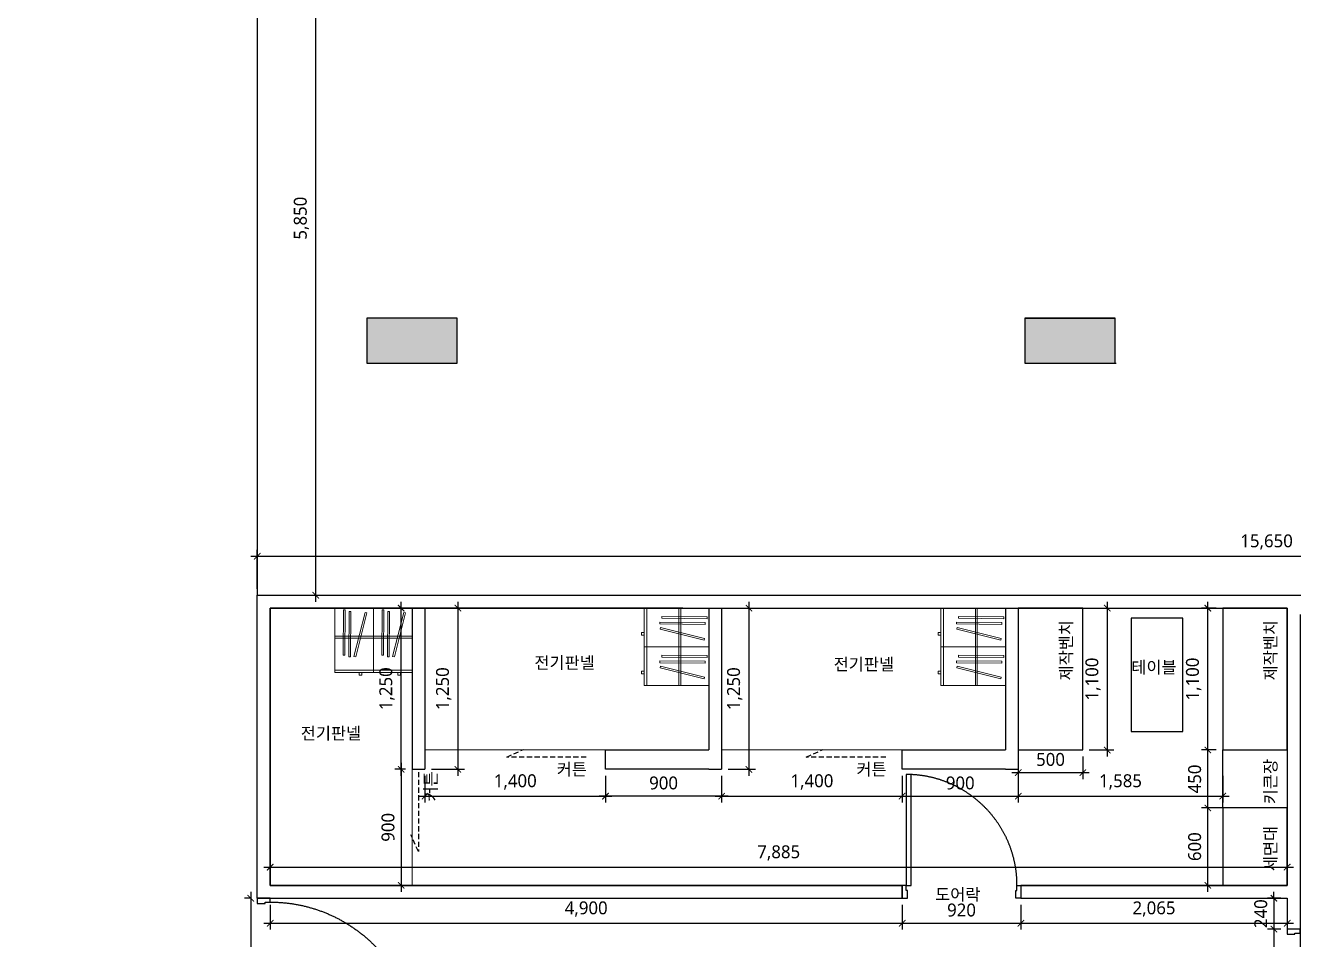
# Model space of a CAD drawing. Header units: metres. Extents: x 11578468 to 47831421, y -58341524 to -14256839.
# Drawn here: x 23907524 to 23917357, y -29115286 to -29108194 of the extents above; entities that cross this region are included whole.
import ezdxf
from ezdxf.enums import TextEntityAlignment as Align

# ---------------------------------------------------------------- set-up
doc = ezdxf.new("R2010")
doc.units = ezdxf.units.M
doc.header["$LTSCALE"] = 50
doc.header["$MEASUREMENT"] = 0
doc.linetypes.add('CENTER2', pattern=[28.575, 19.05, -3.175, 3.175, -3.175])
doc.linetypes.add('DH-HID2', pattern=[1.2, 0.8, -0.4])
doc.layers.get('0').update_dxf_attribs({"linetype": 'CONTINUOUS'})
doc.layers.get('DEFPOINTS').update_dxf_attribs({"linetype": 'CONTINUOUS'})
for name, color, linetype in [('0-ELC TEXT', 7, 'CONTINUOUS'), ('04_FUR', 6, 'CONTINUOUS'), ('3.기호.계단선', 30, 'CONTINUOUS'), ('FU-FURM', 251, 'DH-HID2'), ('S-DIM', 7, 'CONTINUOUS'), ('wall', 3, 'CONTINUOUS'), ('WIN', 4, 'CONTINUOUS'), ('家具', 251, 'CONTINUOUS')]:
    doc.layers.add(name, color=color, linetype=linetype)
doc.layers.add('Arch', color=8, linetype='CONTINUOUS', lineweight=0)
doc.layers.add('ha', color=8, linetype='CONTINUOUS', lineweight=5)
doc.styles.add('HY 울릉도 L', font='malgun.ttf')
doc.styles.add('맑은 고딕', font='malgun.ttf')
doc.dimstyles.new('사본 50', dxfattribs={"dimscale": 50, "dimtxt": 2, "dimasz": 1, "dimexe": 1, "dimexo": 1, "dimgap": 1, "dimtad": 1, "dimdec": 0, "dimrnd": 0.05, "dimdsep": 46, "dimlunit": 6, "dimtxsty": 'HY 울릉도 L', "dimblk": 'ARCHTICK', "dimcen": 2.5, "dimdle": 1, "dimclrd": 133, "dimclre": 133, "dimclrt": 30, "dimadec": 0, "dimazin": 0, "dimtfac": 1, "dimtdec": 0, "dimtix": 1, "dimtmove": 2, "dimatfit": 3, "dimldrblk": 'ARCHTICK', "dimfxl": 1, "dimlwd": -1, "dimlwe": -1, "dimarcsym": 0})

# ---------------------------------------------------------------- blocks, each defined once
blk = doc.blocks.new('sdagdgds')
at = {"layer": 'ha', "transparency": 33554687}
h = blk.add_hatch(color=256, dxfattribs=at)
h.dxf.hatch_style = 1
h.paths.add_polyline_path([(23725502, -29128457), (23728302, -29128457), (23728302, -29132607), (23728502, -29132607), (23728502, -29128257), (23728302, -29128257), (23725302, -29128257), (23725302, -29132557), (23725502, -29132557)])
h.paths.add_polyline_path([(23728502, -29133657), (23728302, -29133657), (23728302, -29133757), (23725502, -29133757), (23725502, -29133657), (23725302, -29133657), (23725302, -29133757), (23724848.0976572, -29133757), (23724752, -29133757), (23724752, -29136507), (23725152, -29136507), (23725152, -29137657), (23725352, -29137657), (23725352, -29137507), (23727752, -29137507), (23727952, -29137507), (23727952, -29137307), (23725352, -29137307), (23725352, -29136507), (23727052, -29136507), (23727052, -29136707), (23727252, -29136707), (23727252, -29136507), (23727252, -29135757), (23727252, -29135707), (23727052, -29135707), (23727052, -29135757), (23727052, -29136307), (23725352, -29136307), (23724952, -29136307), (23724952, -29133957), (23727052, -29133957), (23727052, -29134507), (23727252, -29134507), (23727252, -29133957), (23728502, -29133957)])
h.paths.add_polyline_path([(23727952, -29138607), (23727752, -29138607), (23727752, -29139637), (23725352, -29139637), (23725352, -29139457), (23725152, -29139457), (23725152, -29140057), (23725352, -29140057), (23725352, -29139837), (23727752, -29139837), (23727752, -29139907), (23727952, -29139907), (23727952, -29139837)])
h.paths.add_polyline_path([(23727952, -29141007), (23727752, -29141007), (23727752, -29142007), (23725352, -29142007), (23725352, -29141857), (23725152, -29141857), (23725152, -29144557), (23725652, -29144557), (23725652, -29144657), (23729552, -29144657), (23729552, -29144457), (23725852, -29144457), (23725852, -29144357), (23725352, -29144357), (23725352, -29142207), (23727952, -29142207)])
h.paths.add_polyline_path([(23731552, -29144307), (23730852, -29144307), (23730852, -29144457), (23730732, -29144457), (23730732, -29144657), (23732052, -29144657), (23732052, -29144457), (23731552, -29144457)])
h.paths.add_polyline_path([(23739502, -29144457), (23736702, -29144457), (23736702, -29144307), (23736002, -29144307), (23736002, -29144457), (23733202, -29144457), (23733202, -29144657), (23739502, -29144657)])
h.paths.add_polyline_path([(23745902, -29143307), (23745702, -29143307), (23745702, -29144457), (23744702, -29144457), (23744702, -29144307), (23744002, -29144307), (23744002, -29144457), (23743102, -29144457), (23743102, -29144657), (23745902, -29144657)])
h.paths.add_polyline_path([(23745902, -29133157), (23745702, -29133157), (23745702, -29139657), (23745902, -29139657)])
h.paths.add_polyline_path([(23745902, -29140857), (23745702, -29140857), (23745702, -29142157), (23745902, -29142157)])
h.paths.add_polyline_path([(23744602, -29136307), (23743902, -29136307), (23743902, -29136657), (23744602, -29136657)])
h.paths.add_polyline_path([(23736702, -29136307), (23736002, -29136307), (23736002, -29136657), (23736702, -29136657)])
h.paths.add_polyline_path([(23731602, -29136307), (23730902, -29136307), (23730902, -29136657), (23731602, -29136657)])
h.paths.add_polyline_path([(23745902, -29130707), (23745702, -29130707), (23745702, -29131957), (23745902, -29131957)])
h.paths.add_polyline_path([(23745902, -29128257), (23743802, -29128257), (23743802, -29128457), (23743802, -29128707), (23744502, -29128707), (23744502, -29128457), (23745702, -29128457), (23745702, -29129607), (23745902, -29129607)])
h.paths.add_polyline_path([(23731602, -29128457), (23731602, -29128257), (23730902, -29128257), (23730902, -29130107), (23731102, -29130107), (23731102, -29128707), (23731602, -29128707)])
h.paths.add_polyline_path([(23736702, -29128257), (23736002, -29128257), (23736002, -29128457), (23736002, -29128707), (23736702, -29128707), (23736702, -29128457)])
at = {"layer": 'wall'}
for p, q in [((23731602, -29136307), (23730902, -29136307)), ((23730902, -29136307), (23730902, -29136657)), ((23731602, -29136657), (23731602, -29136307)), ((23736702, -29136307), (23736002, -29136307)), ((23736002, -29136307), (23736002, -29136657)), ((23736702, -29136657), (23736702, -29136307)), ((23730902, -29136657), (23731602, -29136657)), ((23736002, -29136657), (23736702, -29136657))]:
    blk.add_line(p, q, dxfattribs=at)
blk = doc.blocks.new('*U1345')
at = {"layer": 'WIN', "linetype": 'Continuous', "transparency": 33554687}
for points in [[(30, 1100), (30, 200), (70, 200), (70, 1100)], [(0, 200), (0, 100), (40, 100), (40, 160), (30, 160), (30, 200)], [(960, 200), (960, 100), (920, 100), (920, 160), (930, 160), (930, 200)]]:
    blk.add_lwpolyline(points, close=True, dxfattribs=at)
at = {"layer": 'WIN', "linetype": 'CENTER2', "ltscale": 20, "transparency": 33554687}
blk.add_arc((30, 200), 900, 0, 90, dxfattribs=at)
blk = doc.blocks.new('_ArchTick')
at = {"color": 0, "linetype": 'ByBlock', "const_width": 0.15}
blk.add_lwpolyline([(-0.5, -0.5), (0.5, 0.5)], dxfattribs=at)
blk = doc.blocks.new('*D1442')
at = {"layer": 'DEFPOINTS', "color": 0, "ltscale": 10, "transparency": 16777216}
for p in [(23909321.7, -29106764.5), (23909321.7, -29112614.5), (23909773.9, -29112614.5)]:
    blk.add_point(p, dxfattribs=at)
at = {"layer": 'wall', "color": 133, "ltscale": 10, "transparency": 16777216}
for p, q in [((23909773.9, -29106714.5), (23909773.9, -29112664.5)), ((23909371.7, -29106764.5), (23909823.9, -29106764.5)), ((23909371.7, -29112614.5), (23909823.9, -29112614.5))]:
    blk.add_line(p, q, dxfattribs=at)
at = {"layer": 'wall', "color": 133, "ltscale": 10, "transparency": 16777216, "xscale": 50, "yscale": 50, "zscale": 50}
for p, rotation in [((23909773.9, -29106764.5), 90), ((23909773.9, -29112614.5), 270)]:
    blk.add_blockref('_ArchTick', p, dxfattribs=dict(at, rotation=rotation))
at = {"layer": 'wall', "color": 30, "ltscale": 10, "transparency": 16777216, "insert": (23909663.9, -29109689.5), "char_height": 100, "attachment_point": 5, "rotation": 90, "style": 'HY 울릉도 L'}
blk.add_mtext('5,850', dxfattribs=at)
blk = doc.blocks.new('*D1443')
at = {"layer": 'DEFPOINTS', "color": 0, "ltscale": 10, "transparency": 16777216}
for p in [(23924971.7, -29112311.6), (23909321.7, -29112614.5), (23924971.7, -29112614.5)]:
    blk.add_point(p, dxfattribs=at)
at = {"layer": 'wall', "color": 133, "ltscale": 10, "transparency": 16777216}
for p, q in [((23909271.7, -29112311.6), (23925021.7, -29112311.6)), ((23909321.7, -29112564.5), (23909321.7, -29112261.6)), ((23924971.7, -29112564.5), (23924971.7, -29112261.6))]:
    blk.add_line(p, q, dxfattribs=at)
at = {"layer": 'wall', "color": 133, "ltscale": 10, "transparency": 16777216, "xscale": 50, "yscale": 50, "zscale": 50, "rotation": 180}
blk.add_blockref('_ArchTick', (23909321.7, -29112311.6), dxfattribs=at)
at = {"layer": 'wall', "color": 133, "ltscale": 10, "transparency": 16777216, "xscale": 50, "yscale": 50, "zscale": 50}
blk.add_blockref('_ArchTick', (23924971.7, -29112311.6), dxfattribs=at)
at = {"layer": 'wall', "color": 30, "ltscale": 10, "transparency": 16777216, "insert": (23917146.7, -29112201.3), "char_height": 100, "attachment_point": 5, "style": 'HY 울릉도 L'}
blk.add_mtext('15,650', dxfattribs=at)
blk = doc.blocks.new('arrttt')
at = {"layer": 'Arch', "color": 6}
for p, q in [((883190.8, 53508.7), (882890.8, 53508.7)), ((882890.8, 53508.7), (882890.8, 53008.7)), ((882958.9, 53496.3), (882955.8, 53144.1)), ((882972.9, 53496.2), (882958.9, 53496.3)), ((882969.8, 53144), (882972.9, 53496.2)), ((883190.8, 53008.7), (883190.8, 53508.7)), ((883002.8, 53482.1), (882999.7, 53130)), ((883016.8, 53482), (883002.8, 53482.1)), ((883013.7, 53129.9), (883016.8, 53482)), ((883126.4, 53476.3), (883040, 53134.9)), ((883053.6, 53131.5), (883140, 53472.9)), ((883140, 53472.9), (883126.4, 53476.3)), ((882890.8, 53291.2), (883190.8, 53291.2)), ((882890.8, 53276.2), (883190.8, 53276.2)), ((882955.8, 53144.1), (882969.8, 53144)), ((882999.7, 53130), (883013.7, 53129.9)), ((883040, 53134.9), (883053.6, 53131.5)), ((883190.8, 53028.7), (882890.8, 53028.7)), ((882890.8, 53008.7), (883190.8, 53008.7)), ((883100.8, 53008.7), (883080.8, 53008.7)), ((883080.8, 53008.7), (883080.8, 52988.7)), ((883100.8, 52988.7), (883100.8, 53008.7)), ((883080.8, 52988.7), (883100.8, 52988.7))]:
    blk.add_line(p, q, dxfattribs=at)
blk = doc.blocks.new('*D1444')
at = {"layer": 'DEFPOINTS', "color": 0, "ltscale": 10, "transparency": 16777216}
for p in [(23909321.7, -29114964.5), (23909271.7, -29116164.5), (23909271.7, -29116164.5)]:
    blk.add_point(p, dxfattribs=at)
at = {"layer": 'S-DIM', "color": 133, "ltscale": 10, "transparency": 16777216}
for p, q in [((23909271.7, -29114964.5), (23909221.7, -29114964.5)), ((23909271.7, -29114914.5), (23909271.7, -29116214.5)), ((23909321.7, -29116164.5), (23909321.7, -29116164.5))]:
    blk.add_line(p, q, dxfattribs=at)
at = {"layer": 'S-DIM', "color": 133, "ltscale": 10, "transparency": 16777216, "xscale": 50, "yscale": 50, "zscale": 50}
for p, rotation in [((23909271.7, -29114964.5), 90), ((23909271.7, -29116164.5), 270)]:
    blk.add_blockref('_ArchTick', p, dxfattribs=dict(at, rotation=rotation))
at = {"layer": 'S-DIM', "color": 30, "ltscale": 10, "transparency": 16777216, "insert": (23909161.4, -29115564.5), "char_height": 100, "attachment_point": 5, "rotation": 90, "style": 'HY 울릉도 L'}
blk.add_mtext('1,200', dxfattribs=at)
blk = doc.blocks.new('*D1445')
at = {"layer": 'DEFPOINTS', "color": 0, "ltscale": 10, "transparency": 16777216}
for p in [(23917306.5, -29114964.5), (23917203.6, -29115204.5), (23917306.5, -29115204.5)]:
    blk.add_point(p, dxfattribs=at)
at = {"layer": 'S-DIM', "color": 133, "ltscale": 10, "transparency": 16777216}
for p, q in [((23917256.5, -29114964.5), (23917153.6, -29114964.5)), ((23917203.6, -29114964.5), (23917203.6, -29114914.5)), ((23917203.6, -29114964.5), (23917203.6, -29115204.5)), ((23917256.5, -29115204.5), (23917153.6, -29115204.5)), ((23917203.6, -29115204.5), (23917203.6, -29115254.5))]:
    blk.add_line(p, q, dxfattribs=at)
at = {"layer": 'S-DIM', "color": 133, "ltscale": 10, "transparency": 16777216, "xscale": 50, "yscale": 50, "zscale": 50}
for p, rotation in [((23917203.6, -29114964.5), 270), ((23917203.6, -29115204.5), 90)]:
    blk.add_blockref('_ArchTick', p, dxfattribs=dict(at, rotation=rotation))
at = {"layer": 'S-DIM', "color": 30, "ltscale": 10, "transparency": 16777216, "insert": (23917101.9, -29115084.5), "char_height": 100, "attachment_point": 5, "rotation": 90, "style": 'HY 울릉도 L'}
blk.add_mtext('240', dxfattribs=at)
blk = doc.blocks.new('*D1446')
at = {"layer": 'DEFPOINTS', "color": 0, "ltscale": 10, "transparency": 16777216}
for p in [(23917306.5, -29115204.5), (23917203.6, -29116164.5), (23917306.5, -29116164.5)]:
    blk.add_point(p, dxfattribs=at)
at = {"layer": 'S-DIM', "color": 133, "ltscale": 10, "transparency": 16777216}
for p, q in [((23917203.6, -29115154.5), (23917203.6, -29116214.5)), ((23917256.5, -29115204.5), (23917153.6, -29115204.5)), ((23917256.5, -29116164.5), (23917153.6, -29116164.5))]:
    blk.add_line(p, q, dxfattribs=at)
at = {"layer": 'S-DIM', "color": 133, "ltscale": 10, "transparency": 16777216, "xscale": 50, "yscale": 50, "zscale": 50}
for p, rotation in [((23917203.6, -29115204.5), 90), ((23917203.6, -29116164.5), 270)]:
    blk.add_blockref('_ArchTick', p, dxfattribs=dict(at, rotation=rotation))
at = {"layer": 'S-DIM', "color": 30, "ltscale": 10, "transparency": 16777216, "insert": (23917101.9, -29115684.5), "char_height": 100, "attachment_point": 5, "rotation": 90, "style": 'HY 울릉도 L'}
blk.add_mtext('960', dxfattribs=at)
blk = doc.blocks.new('*D1452')
at = {"layer": 'DEFPOINTS', "color": 0, "ltscale": 10, "transparency": 16777216}
for p in [(23917406.5, -29112714.5), (23917406.5, -29116070.9), (23917306.5, -29116164.5)]:
    blk.add_point(p, dxfattribs=at)
at = {"layer": 'S-DIM', "color": 133, "ltscale": 10, "transparency": 16777216}
for p, q in [((23917406.5, -29112764.5), (23917406.5, -29116120.9)), ((23917306.5, -29116114.5), (23917306.5, -29116020.9)), ((23917306.5, -29116070.9), (23917256.5, -29116070.9)), ((23917306.5, -29116070.9), (23917406.5, -29116070.9)), ((23917406.5, -29116070.9), (23917456.5, -29116070.9))]:
    blk.add_line(p, q, dxfattribs=at)
at = {"layer": 'S-DIM', "color": 133, "ltscale": 10, "transparency": 16777216, "xscale": 50, "yscale": 50, "zscale": 50}
blk.add_blockref('_ArchTick', (23917306.5, -29116070.9), dxfattribs=at)
at = {"layer": 'S-DIM', "color": 133, "ltscale": 10, "transparency": 16777216, "xscale": 50, "yscale": 50, "zscale": 50, "rotation": 180}
blk.add_blockref('_ArchTick', (23917406.5, -29116070.9), dxfattribs=at)
at = {"layer": 'S-DIM', "color": 30, "ltscale": 10, "transparency": 16777216, "insert": (23917356.5, -29115969), "char_height": 100, "attachment_point": 5, "style": 'HY 울릉도 L'}
blk.add_mtext('100', dxfattribs=at)
blk = doc.blocks.new('*U1356')
at = {"layer": 'WIN', "linetype": 'Continuous', "transparency": 33554687}
for points in [[(30, 1340), (30, 200), (70, 200), (70, 1340)], [(0, 200), (0, 100), (40, 100), (40, 160), (30, 160), (30, 200)], [(1200, 200), (1200, 100), (1160, 100), (1160, 160), (1170, 160), (1170, 200)]]:
    blk.add_lwpolyline(points, close=True, dxfattribs=at)
at = {"layer": 'WIN', "linetype": 'CENTER2', "ltscale": 20, "transparency": 33554687}
blk.add_arc((30, 200), 1140, 0, 90, dxfattribs=at)
blk = doc.blocks.new('*D1478')
at = {"layer": 'DEFPOINTS', "color": 0, "ltscale": 10, "transparency": 16777216}
for p in [(23916691.2, -29114264.5), (23916856.5, -29114264.5), (23916856.5, -29114864.5)]:
    blk.add_point(p, dxfattribs=at)
at = {"layer": 'wall', "color": 133, "ltscale": 10, "transparency": 16777216}
for p, q in [((23916806.5, -29114264.5), (23916641.2, -29114264.5)), ((23916691.2, -29114914.5), (23916691.2, -29114214.5)), ((23916806.5, -29114864.5), (23916641.2, -29114864.5))]:
    blk.add_line(p, q, dxfattribs=at)
at = {"layer": 'wall', "color": 133, "ltscale": 10, "transparency": 16777216, "xscale": 50, "yscale": 50, "zscale": 50}
for p, rotation in [((23916691.2, -29114264.5), 90), ((23916691.2, -29114864.5), 270)]:
    blk.add_blockref('_ArchTick', p, dxfattribs=dict(at, rotation=rotation))
at = {"layer": 'wall', "color": 30, "ltscale": 10, "transparency": 16777216, "insert": (23916589.5, -29114564.5), "char_height": 100, "attachment_point": 5, "rotation": 90, "style": 'HY 울릉도 L'}
blk.add_mtext('600', dxfattribs=at)
blk = doc.blocks.new('12234')
at = {"layer": 'FU-FURM'}
for p, q in [((23915149.5, -29138501.3), (23915279.9, -29138441.8)), ((23915766, -29138501.3), (23915149.5, -29138501.3))]:
    blk.add_line(p, q, dxfattribs=at)
at = {"layer": '0-ELC TEXT', "style": '맑은 고딕'}
blk.add_text('커튼', height=93.33, dxfattribs=at).set_placement((23915655, -29138596.3), align=Align.MIDDLE_CENTER)
blk = doc.blocks.new('*D1479')
at = {"layer": 'DEFPOINTS', "color": 0, "ltscale": 10, "transparency": 16777216}
for p in [(23915721.7, -29112714.5), (23915721.7, -29113814.5), (23915911.6, -29113814.5)]:
    blk.add_point(p, dxfattribs=at)
at = {"layer": 'wall', "color": 133, "ltscale": 10, "transparency": 16777216}
for p, q in [((23915771.7, -29112714.5), (23915961.6, -29112714.5)), ((23915911.6, -29112664.5), (23915911.6, -29113864.5)), ((23915771.7, -29113814.5), (23915961.6, -29113814.5))]:
    blk.add_line(p, q, dxfattribs=at)
at = {"layer": 'wall', "color": 133, "ltscale": 10, "transparency": 16777216, "xscale": 50, "yscale": 50, "zscale": 50}
for p, rotation in [((23915911.6, -29112714.5), 90), ((23915911.6, -29113814.5), 270)]:
    blk.add_blockref('_ArchTick', p, dxfattribs=dict(at, rotation=rotation))
at = {"layer": 'wall', "color": 30, "ltscale": 10, "transparency": 16777216, "insert": (23915801.3, -29113264.5), "char_height": 100, "attachment_point": 5, "rotation": 90, "style": 'HY 울릉도 L'}
blk.add_mtext('1,100', dxfattribs=at)
blk = doc.blocks.new('*D1480')
at = {"layer": 'DEFPOINTS', "color": 0, "ltscale": 10, "transparency": 16777216}
for p in [(23915221.7, -29113814.5), (23915721.7, -29113814.5), (23915721.7, -29113990.2)]:
    blk.add_point(p, dxfattribs=at)
at = {"layer": 'wall', "color": 133, "ltscale": 10, "transparency": 16777216}
for p, q in [((23915221.7, -29113864.5), (23915221.7, -29114040.2)), ((23915721.7, -29113864.5), (23915721.7, -29114040.2)), ((23915171.7, -29113990.2), (23915771.7, -29113990.2))]:
    blk.add_line(p, q, dxfattribs=at)
at = {"layer": 'wall', "color": 133, "ltscale": 10, "transparency": 16777216, "xscale": 50, "yscale": 50, "zscale": 50, "rotation": 180}
blk.add_blockref('_ArchTick', (23915221.7, -29113990.2), dxfattribs=at)
at = {"layer": 'wall', "color": 133, "ltscale": 10, "transparency": 16777216, "xscale": 50, "yscale": 50, "zscale": 50}
blk.add_blockref('_ArchTick', (23915721.7, -29113990.2), dxfattribs=at)
at = {"layer": 'wall', "color": 30, "ltscale": 10, "transparency": 16777216, "insert": (23915471.7, -29113888.5), "char_height": 100, "attachment_point": 5, "style": 'HY 울릉도 L'}
blk.add_mtext('500', dxfattribs=at)
blk = doc.blocks.new('*D1481')
at = {"layer": 'DEFPOINTS', "color": 0, "ltscale": 10, "transparency": 16777216}
for p in [(23916691.2, -29113814.5), (23916806.5, -29113814.5), (23916806.5, -29114264.5)]:
    blk.add_point(p, dxfattribs=at)
at = {"layer": 'wall', "color": 133, "ltscale": 10, "transparency": 16777216}
for p, q in [((23916691.2, -29114314.5), (23916691.2, -29113764.5)), ((23916756.5, -29113814.5), (23916641.2, -29113814.5)), ((23916756.5, -29114264.5), (23916641.2, -29114264.5))]:
    blk.add_line(p, q, dxfattribs=at)
at = {"layer": 'wall', "color": 133, "ltscale": 10, "transparency": 16777216, "xscale": 50, "yscale": 50, "zscale": 50}
for p, rotation in [((23916691.2, -29113814.5), 90), ((23916691.2, -29114264.5), 270)]:
    blk.add_blockref('_ArchTick', p, dxfattribs=dict(at, rotation=rotation))
at = {"layer": 'wall', "color": 30, "ltscale": 10, "transparency": 16777216, "insert": (23916589.5, -29114039.5), "char_height": 100, "attachment_point": 5, "rotation": 90, "style": 'HY 울릉도 L'}
blk.add_mtext('450', dxfattribs=at)
blk = doc.blocks.new('*D1482')
at = {"layer": 'DEFPOINTS', "color": 0, "ltscale": 10, "transparency": 16777216}
for p in [(23916691.2, -29112714.5), (23916806.5, -29112714.5), (23916806.5, -29113814.5)]:
    blk.add_point(p, dxfattribs=at)
at = {"layer": 'wall', "color": 133, "ltscale": 10, "transparency": 16777216}
for p, q in [((23916756.5, -29112714.5), (23916641.2, -29112714.5)), ((23916691.2, -29113864.5), (23916691.2, -29112664.5)), ((23916756.5, -29113814.5), (23916641.2, -29113814.5))]:
    blk.add_line(p, q, dxfattribs=at)
at = {"layer": 'wall', "color": 133, "ltscale": 10, "transparency": 16777216, "xscale": 50, "yscale": 50, "zscale": 50}
for p, rotation in [((23916691.2, -29112714.5), 90), ((23916691.2, -29113814.5), 270)]:
    blk.add_blockref('_ArchTick', p, dxfattribs=dict(at, rotation=rotation))
at = {"layer": 'wall', "color": 30, "ltscale": 10, "transparency": 16777216, "insert": (23916580.8, -29113264.5), "char_height": 100, "attachment_point": 5, "rotation": 90, "style": 'HY 울릉도 L'}
blk.add_mtext('1,100', dxfattribs=at)
blk = doc.blocks.new('*D1483')
at = {"layer": 'DEFPOINTS', "color": 0, "ltscale": 10, "transparency": 16777216}
for p in [(23910621.7, -29112714.5), (23910621.7, -29113964.5), (23910877, -29113964.5)]:
    blk.add_point(p, dxfattribs=at)
at = {"layer": 'wall', "color": 133, "ltscale": 10, "transparency": 16777216}
for p, q in [((23910671.7, -29112714.5), (23910927, -29112714.5)), ((23910877, -29112664.5), (23910877, -29114014.5)), ((23910671.7, -29113964.5), (23910927, -29113964.5))]:
    blk.add_line(p, q, dxfattribs=at)
at = {"layer": 'wall', "color": 133, "ltscale": 10, "transparency": 16777216, "xscale": 50, "yscale": 50, "zscale": 50}
for p, rotation in [((23910877, -29112714.5), 90), ((23910877, -29113964.5), 270)]:
    blk.add_blockref('_ArchTick', p, dxfattribs=dict(at, rotation=rotation))
at = {"layer": 'wall', "color": 30, "ltscale": 10, "transparency": 16777216, "insert": (23910766.6, -29113339.5), "char_height": 100, "attachment_point": 5, "rotation": 90, "style": 'HY 울릉도 L'}
blk.add_mtext('1,250', dxfattribs=at)
blk = doc.blocks.new('*D1484')
at = {"layer": 'DEFPOINTS', "color": 0, "ltscale": 10, "transparency": 16777216}
for p in [(23912921.7, -29112714.5), (23912921.7, -29113964.5), (23913133.6, -29113964.5)]:
    blk.add_point(p, dxfattribs=at)
at = {"layer": 'wall', "color": 133, "ltscale": 10, "transparency": 16777216}
for p, q in [((23912971.7, -29112714.5), (23913183.6, -29112714.5)), ((23913133.6, -29112664.5), (23913133.6, -29114014.5)), ((23912971.7, -29113964.5), (23913183.6, -29113964.5))]:
    blk.add_line(p, q, dxfattribs=at)
at = {"layer": 'wall', "color": 133, "ltscale": 10, "transparency": 16777216, "xscale": 50, "yscale": 50, "zscale": 50}
for p, rotation in [((23913133.6, -29112714.5), 90), ((23913133.6, -29113964.5), 270)]:
    blk.add_blockref('_ArchTick', p, dxfattribs=dict(at, rotation=rotation))
at = {"layer": 'wall', "color": 30, "ltscale": 10, "transparency": 16777216, "insert": (23913023.2, -29113339.5), "char_height": 100, "attachment_point": 5, "rotation": 90, "style": 'HY 울릉도 L'}
blk.add_mtext('1,250', dxfattribs=at)
blk = doc.blocks.new('*D1485')
at = {"layer": 'DEFPOINTS', "color": 0, "ltscale": 10, "transparency": 16777216}
for p in [(23912021.7, -29113964.5), (23912921.7, -29113964.5), (23912021.7, -29114172.4)]:
    blk.add_point(p, dxfattribs=at)
at = {"layer": 'wall', "color": 133, "ltscale": 10, "transparency": 16777216}
for p, q in [((23912021.7, -29114014.5), (23912021.7, -29114222.4)), ((23912921.7, -29114014.5), (23912921.7, -29114222.4)), ((23912971.7, -29114172.4), (23911971.7, -29114172.4))]:
    blk.add_line(p, q, dxfattribs=at)
at = {"layer": 'wall', "color": 133, "ltscale": 10, "transparency": 16777216, "xscale": 50, "yscale": 50, "zscale": 50, "rotation": 180}
blk.add_blockref('_ArchTick', (23912021.7, -29114172.4), dxfattribs=at)
at = {"layer": 'wall', "color": 133, "ltscale": 10, "transparency": 16777216, "xscale": 50, "yscale": 50, "zscale": 50}
blk.add_blockref('_ArchTick', (23912921.7, -29114172.4), dxfattribs=at)
at = {"layer": 'wall', "color": 30, "ltscale": 10, "transparency": 16777216, "insert": (23912471.7, -29114070.8), "char_height": 100, "attachment_point": 5, "style": 'HY 울릉도 L'}
blk.add_mtext('900', dxfattribs=at)
blk = doc.blocks.new('*D1486')
at = {"layer": 'DEFPOINTS', "color": 0, "ltscale": 10, "transparency": 16777216}
for p in [(23914321.7, -29113964.5), (23915221.7, -29113964.5), (23915221.7, -29114172.4)]:
    blk.add_point(p, dxfattribs=at)
at = {"layer": 'wall', "color": 133, "ltscale": 10, "transparency": 16777216}
for p, q in [((23914321.7, -29114014.5), (23914321.7, -29114222.4)), ((23915221.7, -29114014.5), (23915221.7, -29114222.4)), ((23914271.7, -29114172.4), (23915271.7, -29114172.4))]:
    blk.add_line(p, q, dxfattribs=at)
at = {"layer": 'wall', "color": 133, "ltscale": 10, "transparency": 16777216, "xscale": 50, "yscale": 50, "zscale": 50, "rotation": 180}
blk.add_blockref('_ArchTick', (23914321.7, -29114172.4), dxfattribs=at)
at = {"layer": 'wall', "color": 133, "ltscale": 10, "transparency": 16777216, "xscale": 50, "yscale": 50, "zscale": 50}
blk.add_blockref('_ArchTick', (23915221.7, -29114172.4), dxfattribs=at)
at = {"layer": 'wall', "color": 30, "ltscale": 10, "transparency": 16777216, "insert": (23914771.7, -29114070.8), "char_height": 100, "attachment_point": 5, "style": 'HY 울릉도 L'}
blk.add_mtext('900', dxfattribs=at)
blk = doc.blocks.new('*D1487')
at = {"layer": 'DEFPOINTS', "color": 0, "ltscale": 10, "transparency": 16777216}
for p in [(23915221.7, -29113964.5), (23916806.5, -29113964.5), (23916806.5, -29114172.4)]:
    blk.add_point(p, dxfattribs=at)
at = {"layer": 'wall', "color": 133, "ltscale": 10, "transparency": 16777216}
for p, q in [((23915221.7, -29114014.5), (23915221.7, -29114222.4)), ((23916806.5, -29114014.5), (23916806.5, -29114222.4)), ((23915171.7, -29114172.4), (23916856.5, -29114172.4))]:
    blk.add_line(p, q, dxfattribs=at)
at = {"layer": 'wall', "color": 133, "ltscale": 10, "transparency": 16777216, "xscale": 50, "yscale": 50, "zscale": 50, "rotation": 180}
blk.add_blockref('_ArchTick', (23915221.7, -29114172.4), dxfattribs=at)
at = {"layer": 'wall', "color": 133, "ltscale": 10, "transparency": 16777216, "xscale": 50, "yscale": 50, "zscale": 50}
blk.add_blockref('_ArchTick', (23916806.5, -29114172.4), dxfattribs=at)
at = {"layer": 'wall', "color": 30, "ltscale": 10, "transparency": 16777216, "insert": (23916014.1, -29114062.1), "char_height": 100, "attachment_point": 5, "style": 'HY 울릉도 L'}
blk.add_mtext('1,585', dxfattribs=at)
blk = doc.blocks.new('*U1488')
at = {"layer": 'WIN', "linetype": 'Continuous', "transparency": 33554687}
for points in [[(30, 1060), (30, 200), (70, 200), (70, 1060)], [(0, 200), (0, 100), (40, 100), (40, 160), (30, 160), (30, 200)], [(920, 200), (920, 100), (880, 100), (880, 160), (890, 160), (890, 200)]]:
    blk.add_lwpolyline(points, close=True, dxfattribs=at)
at = {"layer": 'WIN', "linetype": 'CENTER2', "ltscale": 20, "transparency": 33554687}
blk.add_arc((30, 200), 860, 0, 90, dxfattribs=at)
blk = doc.blocks.new('*D1489')
at = {"layer": 'DEFPOINTS', "color": 0, "ltscale": 10, "transparency": 16777216}
for p in [(23909421.7, -29114964.5), (23914321.7, -29114964.5), (23914321.7, -29115158.2)]:
    blk.add_point(p, dxfattribs=at)
at = {"layer": 'wall', "color": 133, "ltscale": 10, "transparency": 16777216}
for p, q in [((23909421.7, -29115014.5), (23909421.7, -29115208.2)), ((23914321.7, -29115014.5), (23914321.7, -29115208.2)), ((23909371.7, -29115158.2), (23914371.7, -29115158.2))]:
    blk.add_line(p, q, dxfattribs=at)
at = {"layer": 'wall', "color": 133, "ltscale": 10, "transparency": 16777216, "xscale": 50, "yscale": 50, "zscale": 50, "rotation": 180}
blk.add_blockref('_ArchTick', (23909421.7, -29115158.2), dxfattribs=at)
at = {"layer": 'wall', "color": 133, "ltscale": 10, "transparency": 16777216, "xscale": 50, "yscale": 50, "zscale": 50}
blk.add_blockref('_ArchTick', (23914321.7, -29115158.2), dxfattribs=at)
at = {"layer": 'wall', "color": 30, "ltscale": 10, "transparency": 16777216, "insert": (23911871.7, -29115048.2), "char_height": 100, "attachment_point": 5, "style": 'HY 울릉도 L'}
blk.add_mtext('4,900', dxfattribs=at)
blk = doc.blocks.new('*D1490')
at = {"layer": 'DEFPOINTS', "color": 0, "ltscale": 10, "transparency": 16777216}
for p in [(23914321.7, -29114964.5), (23915241.7, -29114964.5), (23915241.7, -29115158.2)]:
    blk.add_point(p, dxfattribs=at)
at = {"layer": 'wall', "color": 133, "ltscale": 10, "transparency": 16777216}
for p, q in [((23914321.7, -29115014.5), (23914321.7, -29115208.2)), ((23915241.7, -29115014.5), (23915241.7, -29115208.2)), ((23914271.7, -29115158.2), (23915291.7, -29115158.2))]:
    blk.add_line(p, q, dxfattribs=at)
at = {"layer": 'wall', "color": 133, "ltscale": 10, "transparency": 16777216, "xscale": 50, "yscale": 50, "zscale": 50, "rotation": 180}
blk.add_blockref('_ArchTick', (23914321.7, -29115158.2), dxfattribs=at)
at = {"layer": 'wall', "color": 133, "ltscale": 10, "transparency": 16777216, "xscale": 50, "yscale": 50, "zscale": 50}
blk.add_blockref('_ArchTick', (23915241.7, -29115158.2), dxfattribs=at)
at = {"layer": 'wall', "color": 30, "ltscale": 10, "transparency": 16777216, "insert": (23914781.7, -29115056.5), "char_height": 100, "attachment_point": 5, "style": 'HY 울릉도 L'}
blk.add_mtext('920', dxfattribs=at)
blk = doc.blocks.new('*D1491')
at = {"layer": 'DEFPOINTS', "color": 0, "ltscale": 10, "transparency": 16777216}
for p in [(23915241.7, -29114964.5), (23917306.5, -29114964.5), (23917306.5, -29115158.2)]:
    blk.add_point(p, dxfattribs=at)
at = {"layer": 'wall', "color": 133, "ltscale": 10, "transparency": 16777216}
for p, q in [((23915241.7, -29115014.5), (23915241.7, -29115208.2)), ((23917306.5, -29115014.5), (23917306.5, -29115208.2)), ((23915191.7, -29115158.2), (23917356.5, -29115158.2))]:
    blk.add_line(p, q, dxfattribs=at)
at = {"layer": 'wall', "color": 133, "ltscale": 10, "transparency": 16777216, "xscale": 50, "yscale": 50, "zscale": 50, "rotation": 180}
blk.add_blockref('_ArchTick', (23915241.7, -29115158.2), dxfattribs=at)
at = {"layer": 'wall', "color": 133, "ltscale": 10, "transparency": 16777216, "xscale": 50, "yscale": 50, "zscale": 50}
blk.add_blockref('_ArchTick', (23917306.5, -29115158.2), dxfattribs=at)
at = {"layer": 'wall', "color": 30, "ltscale": 10, "transparency": 16777216, "insert": (23916274.1, -29115048.2), "char_height": 100, "attachment_point": 5, "style": 'HY 울릉도 L'}
blk.add_mtext('2,065', dxfattribs=at)
blk = doc.blocks.new('*D1492')
at = {"layer": 'DEFPOINTS', "color": 0, "ltscale": 10, "transparency": 16777216}
for p in [(23910521.7, -29113964.5), (23910437, -29114864.5), (23910521.7, -29114864.5)]:
    blk.add_point(p, dxfattribs=at)
at = {"layer": 'wall', "color": 133, "ltscale": 10, "transparency": 16777216}
for p, q in [((23910471.7, -29113964.5), (23910387, -29113964.5)), ((23910437, -29113914.5), (23910437, -29114914.5)), ((23910471.7, -29114864.5), (23910387, -29114864.5))]:
    blk.add_line(p, q, dxfattribs=at)
at = {"layer": 'wall', "color": 133, "ltscale": 10, "transparency": 16777216, "xscale": 50, "yscale": 50, "zscale": 50}
for p, rotation in [((23910437, -29113964.5), 90), ((23910437, -29114864.5), 270)]:
    blk.add_blockref('_ArchTick', p, dxfattribs=dict(at, rotation=rotation))
at = {"layer": 'wall', "color": 30, "ltscale": 10, "transparency": 16777216, "insert": (23910335.4, -29114414.5), "char_height": 100, "attachment_point": 5, "rotation": 90, "style": 'HY 울릉도 L'}
blk.add_mtext('900', dxfattribs=at)
blk = doc.blocks.new('*D1493')
at = {"layer": 'DEFPOINTS', "color": 0, "ltscale": 10, "transparency": 16777216}
for p in [(23910437, -29112714.5), (23910521.7, -29112714.5), (23910521.7, -29113964.5)]:
    blk.add_point(p, dxfattribs=at)
at = {"layer": 'wall', "color": 133, "ltscale": 10, "transparency": 16777216}
for p, q in [((23910471.7, -29112714.5), (23910387, -29112714.5)), ((23910437, -29114014.5), (23910437, -29112664.5)), ((23910471.7, -29113964.5), (23910387, -29113964.5))]:
    blk.add_line(p, q, dxfattribs=at)
at = {"layer": 'wall', "color": 133, "ltscale": 10, "transparency": 16777216, "xscale": 50, "yscale": 50, "zscale": 50}
for p, rotation in [((23910437, -29112714.5), 90), ((23910437, -29113964.5), 270)]:
    blk.add_blockref('_ArchTick', p, dxfattribs=dict(at, rotation=rotation))
at = {"layer": 'wall', "color": 30, "ltscale": 10, "transparency": 16777216, "insert": (23910326.7, -29113339.5), "char_height": 100, "attachment_point": 5, "rotation": 90, "style": 'HY 울릉도 L'}
blk.add_mtext('1,250', dxfattribs=at)
blk = doc.blocks.new('*D1494')
at = {"layer": 'DEFPOINTS', "color": 0, "ltscale": 10, "transparency": 16777216}
for p in [(23910621.7, -29113964.5), (23912021.7, -29113964.5), (23912021.7, -29114172.4)]:
    blk.add_point(p, dxfattribs=at)
at = {"layer": 'wall', "color": 133, "ltscale": 10, "transparency": 16777216}
for p, q in [((23910621.7, -29114014.5), (23910621.7, -29114222.4)), ((23912021.7, -29114014.5), (23912021.7, -29114222.4)), ((23910571.7, -29114172.4), (23912071.7, -29114172.4))]:
    blk.add_line(p, q, dxfattribs=at)
at = {"layer": 'wall', "color": 133, "ltscale": 10, "transparency": 16777216, "xscale": 50, "yscale": 50, "zscale": 50, "rotation": 180}
blk.add_blockref('_ArchTick', (23910621.7, -29114172.4), dxfattribs=at)
at = {"layer": 'wall', "color": 133, "ltscale": 10, "transparency": 16777216, "xscale": 50, "yscale": 50, "zscale": 50}
blk.add_blockref('_ArchTick', (23912021.7, -29114172.4), dxfattribs=at)
at = {"layer": 'wall', "color": 30, "ltscale": 10, "transparency": 16777216, "insert": (23911321.7, -29114062.1), "char_height": 100, "attachment_point": 5, "style": 'HY 울릉도 L'}
blk.add_mtext('1,400', dxfattribs=at)
blk = doc.blocks.new('*D1495')
at = {"layer": 'DEFPOINTS', "color": 0, "ltscale": 10, "transparency": 16777216}
for p in [(23912921.7, -29113964.5), (23914321.7, -29113964.5), (23914321.7, -29114172.4)]:
    blk.add_point(p, dxfattribs=at)
at = {"layer": 'wall', "color": 133, "ltscale": 10, "transparency": 16777216}
for p, q in [((23912921.7, -29114014.5), (23912921.7, -29114222.4)), ((23914321.7, -29114014.5), (23914321.7, -29114222.4)), ((23912871.7, -29114172.4), (23914371.7, -29114172.4))]:
    blk.add_line(p, q, dxfattribs=at)
at = {"layer": 'wall', "color": 133, "ltscale": 10, "transparency": 16777216, "xscale": 50, "yscale": 50, "zscale": 50, "rotation": 180}
blk.add_blockref('_ArchTick', (23912921.7, -29114172.4), dxfattribs=at)
at = {"layer": 'wall', "color": 133, "ltscale": 10, "transparency": 16777216, "xscale": 50, "yscale": 50, "zscale": 50}
blk.add_blockref('_ArchTick', (23914321.7, -29114172.4), dxfattribs=at)
at = {"layer": 'wall', "color": 30, "ltscale": 10, "transparency": 16777216, "insert": (23913621.7, -29114062.1), "char_height": 100, "attachment_point": 5, "style": 'HY 울릉도 L'}
blk.add_mtext('1,400', dxfattribs=at)
blk = doc.blocks.new('*D1496')
at = {"layer": 'DEFPOINTS', "color": 0, "ltscale": 10, "transparency": 16777216}
for p in [(23917306.5, -29114723.3), (23909421.7, -29114864.5), (23917306.5, -29114864.5)]:
    blk.add_point(p, dxfattribs=at)
at = {"layer": 'wall', "color": 133, "ltscale": 10, "transparency": 16777216}
for p, q in [((23909421.7, -29114814.5), (23909421.7, -29114673.3)), ((23917306.5, -29114814.5), (23917306.5, -29114673.3)), ((23909371.7, -29114723.3), (23917356.5, -29114723.3))]:
    blk.add_line(p, q, dxfattribs=at)
at = {"layer": 'wall', "color": 133, "ltscale": 10, "transparency": 16777216, "xscale": 50, "yscale": 50, "zscale": 50, "rotation": 180}
blk.add_blockref('_ArchTick', (23909421.7, -29114723.3), dxfattribs=at)
at = {"layer": 'wall', "color": 133, "ltscale": 10, "transparency": 16777216, "xscale": 50, "yscale": 50, "zscale": 50}
blk.add_blockref('_ArchTick', (23917306.5, -29114723.3), dxfattribs=at)
at = {"layer": 'wall', "color": 30, "ltscale": 10, "transparency": 16777216, "insert": (23913364.1, -29114613.2), "char_height": 100, "attachment_point": 5, "style": 'HY 울릉도 L'}
blk.add_mtext('7,885', dxfattribs=at)

msp = doc.modelspace()

# ---------------------------------------------------------------- linework, layer by layer
at = {"color": 8}
for p, q in [((23912621.7, -29112714.5), (23909421.7, -29112714.5)), ((23909421.7, -29112714.5), (23909421.7, -29114864.5)), ((23909421.7, -29114864.5), (23909421.7, -29112714.5)), ((23909421.7, -29114864.5), (23909421.7, -29112714.5)), ((23912421.7, -29112714.5), (23910721.7, -29112714.5))]:
    msp.add_line(p, q, dxfattribs=at)
at = {"layer": '04_FUR'}
for points in [[(23915221.7, -29113814.5), (23915721.7, -29113814.5), (23915721.7, -29112714.5), (23915221.7, -29112714.5)], [(23916806.5, -29113814.5), (23917306.5, -29113814.5), (23917306.5, -29112714.5), (23916806.5, -29112714.5)], [(23916806.5, -29113814.5), (23917306.5, -29113814.5), (23917306.5, -29114264.5), (23916806.5, -29114264.5)], [(23916806.5, -29114864.5), (23917306.5, -29114864.5), (23917306.5, -29114264.5), (23916806.5, -29114264.5)]]:
    msp.add_lwpolyline(points, close=True, dxfattribs=at)
at = {"layer": 'ha', "ltscale": 10}
for points in [[(23910521.7, -29112714.5), (23910521.7, -29114864.5), (23909421.7, -29114864.5), (23909421.7, -29112714.5)], [(23910621.7, -29112714.5), (23912821.7, -29112714.5), (23912821.7, -29113814.5), (23910621.7, -29113814.5)], [(23912921.7, -29112714.5), (23915121.7, -29112714.5), (23915121.7, -29113814.5), (23912921.7, -29113814.5)]]:
    msp.add_lwpolyline(points, close=True, dxfattribs=at)
at = {"layer": 'wall', "ltscale": 10}
for p, q in [((23915271.7, -29110464.5), (23915971.7, -29110464.5)), ((23909321.7, -29112614.5), (23924971.7, -29112614.5)), ((23909321.7, -29114964.5), (23909321.7, -29112614.5)), ((23909421.7, -29112714.5), (23910721.7, -29112714.5)), ((23909421.7, -29113914.5), (23909421.7, -29112714.5)), ((23909421.7, -29113914.5), (23909421.7, -29112714.5)), ((23910521.7, -29112714.5), (23910521.7, -29113964.5)), ((23910621.7, -29112714.5), (23910621.7, -29113964.5)), ((23910721.7, -29112714.5), (23911114.1, -29112714.5)), ((23910721.7, -29112714.5), (23912806.5, -29112714.5)), ((23912806.5, -29112714.5), (23915106.5, -29112714.5)), ((23912821.7, -29112714.5), (23912821.7, -29113814.5)), ((23912921.7, -29112714.5), (23912921.7, -29113964.5)), ((23915106.5, -29112714.5), (23917306.5, -29112714.5)), ((23915121.7, -29112714.5), (23915121.7, -29113814.5)), ((23915221.7, -29112714.5), (23915221.7, -29113964.5)), ((23917306.5, -29112714.5), (23917306.5, -29114864.5)), ((23909421.7, -29114864.5), (23909421.7, -29113214.5)), ((23909421.7, -29114864.5), (23909421.7, -29113214.5)), ((23912021.7, -29113964.5), (23912021.7, -29113814.5)), ((23912021.7, -29113814.5), (23912821.7, -29113814.5)), ((23914321.7, -29113814.5), (23915121.7, -29113814.5)), ((23914321.7, -29113964.5), (23914321.7, -29113814.5)), ((23909421.7, -29114014.5), (23909421.7, -29113914.5)), ((23910521.7, -29113964.5), (23910621.7, -29113964.5)), ((23912821.7, -29113964.5), (23912021.7, -29113964.5)), ((23912821.7, -29113964.5), (23912921.7, -29113964.5)), ((23915121.7, -29113964.5), (23914321.7, -29113964.5)), ((23915121.7, -29113964.5), (23915221.7, -29113964.5)), ((23909421.7, -29114864.5), (23911021.7, -29114864.5)), ((23909421.7, -29114864.5), (23914321.7, -29114864.5)), ((23911021.7, -29114864.5), (23909421.7, -29114864.5)), ((23914321.7, -29114864.5), (23909421.7, -29114864.5)), ((23911021.7, -29114864.5), (23911493.9, -29114864.5)), ((23911493.9, -29114864.5), (23911021.7, -29114864.5)), ((23913668.3, -29114864.5), (23914321.7, -29114864.5)), ((23914321.7, -29114864.5), (23913668.3, -29114864.5)), ((23914321.7, -29114964.5), (23914321.7, -29114864.5)), ((23916006.5, -29114864.5), (23915241.7, -29114864.5)), ((23917306.5, -29114864.5), (23915241.7, -29114864.5)), ((23915241.7, -29114864.5), (23917306.5, -29114864.5)), ((23915241.7, -29114864.5), (23916006.5, -29114864.5)), ((23915241.7, -29114864.5), (23915241.7, -29114964.5)), ((23917306.5, -29114864.5), (23916006.5, -29114864.5)), ((23916106.5, -29114864.5), (23917306.5, -29114864.5)), ((23916106.5, -29114864.5), (23916206.5, -29114864.5)), ((23909321.7, -29114964.5), (23911021.7, -29114964.5)), ((23909421.7, -29114964.5), (23914321.7, -29114964.5)), ((23911021.7, -29114964.5), (23911463.9, -29114964.5)), ((23913658.3, -29114964.5), (23914321.7, -29114964.5)), ((23915241.7, -29114964.5), (23917306.5, -29114964.5)), ((23915241.7, -29114964.5), (23917306.5, -29114964.5)), ((23917306.5, -29114964.5), (23917306.5, -29115244.5))]:
    msp.add_line(p, q, dxfattribs=at)
at = {"layer": 'wall'}
for p, q in [((23909421.7, -29114864.5), (23909421.7, -29114264.5)), ((23910621.7, -29114864.5), (23909421.7, -29114864.5))]:
    msp.add_line(p, q, dxfattribs=at)
at = {"layer": 'wall', "ltscale": 10}
for points in [[(23907771.7, -29104264.5), (23907771.7, -29106764.5), (23909321.7, -29106764.5), (23909321.7, -29112614.5), (23924971.7, -29112614.5), (23924971.7, -29102614.5), (23923771.7, -29102614.5), (23923771.7, -29102864.5), (23910371.7, -29102864.5), (23910371.7, -29104264.5), (23907831.7, -29104264.5)], [(23915821.7, -29110464.5), (23915971.7, -29110464.5)], [(23915271.7, -29110814.5), (23915981.7, -29110814.5)], [(23910721.7, -29112714.5), (23912806.5, -29112714.5)], [(23912806.5, -29112714.5), (23915106.5, -29112714.5)], [(23915106.5, -29112714.5), (23917306.5, -29112714.5)]]:
    msp.add_lwpolyline(points, dxfattribs=at)
at = {"layer": '家具', "color": 251, "true_color": 0x636466}
msp.add_lwpolyline([(23916098.2, -29113670.9), (23916498.2, -29113670.9), (23916498.2, -29112790.9), (23916098.2, -29112790.9)], close=True, dxfattribs=at)

# ---------------------------------------------------------------- block references
at = {"layer": '04_FUR'}
for p, rotation in [((23027030.9, -29166223.2), 359.9999999994965), ((23027330.9, -29166223.2), 359.9999999994965), ((23859313, -28229823.6), 269.9999999994965), ((23861613, -28229823.6), 269.9999999994965), ((23859313, -28230123.6), 269.9999999994965), ((23861613, -28230123.6), 269.9999999994965)]:
    msp.add_blockref('arrttt', p, dxfattribs=dict(at, rotation=rotation))
at = {"layer": '3.기호.계단선'}
msp.add_blockref('sdagdgds', (179269.7, 25842.5), dxfattribs=at)
at = {"layer": 'wall'}
for p in [(-3894.2, 24631.7), (-1571.1, 24631.7)]:
    msp.add_blockref('12234', p, dxfattribs=at)
at = {"layer": 'wall', "rotation": 90}
msp.add_blockref('12234', (-5227930.3, -53029751.9), dxfattribs=at)
at = {"layer": 'WIN', "linetype": 'Continuous'}
msp.add_blockref('*U1488', (23914321.7, -29115064.5), dxfattribs=at)
at = {"layer": 'WIN', "linetype": 'Continuous', "xscale": -1, "rotation": 270}
for name, p in [('*U1356', (23909221.7, -29116164.5)), ('*U1345', (23917206.5, -29116164.5))]:
    msp.add_blockref(name, p, dxfattribs=at)

# ---------------------------------------------------------------- texts
at = {"layer": '0-ELC TEXT', "style": '맑은 고딕'}
for s, p in [('제작벤치', (23915638.9, -29113275.1)), ('제작벤치', (23917223.8, -29113275.1)), ('키큰장', (23917223.8, -29114235.2)), ('세면대', (23917223.8, -29114754.8))]:
    msp.add_text(s, height=93.33, rotation=90, dxfattribs=at).set_placement(p)
for s, p in [('전기판넬', (23911470, -29113184.3)), ('전기판넬', (23913790.2, -29113196.6)), ('테이블', (23916098.2, -29113219.5)), ('전기판넬', (23909658.5, -29113732)), ('도어락', (23914576.6, -29114982.3))]:
    msp.add_text(s, height=93.33, dxfattribs=at).set_placement(p)

# ---------------------------------------------------------------- dimensions: what is measured, and where the dimension line sits
at = {"layer": 'S-DIM', "ltscale": 10}
dim = msp.add_linear_dim(base=(23917406.5, -29116070.9), p1=(23917306.5, -29116164.5), p2=(23917406.5, -29112714.5), dimstyle='사본 50', dxfattribs=at)
dim.commit()
dim.dimension.update_dxf_attribs({"geometry": '*D1452', "text_midpoint": (23917356.5, -29115969)})
for base, p1, p2, picture, middle in [((23909271.7, -29116164.5), (23909321.7, -29114964.5), (23909271.7, -29116164.5), '*D1444', (23909161.4, -29115564.5)), ((23917203.6, -29115204.5), (23917306.5, -29114964.5), (23917306.5, -29115204.5), '*D1445', (23917101.9, -29115084.5)), ((23917203.6, -29116164.5), (23917306.5, -29115204.5), (23917306.5, -29116164.5), '*D1446', (23917101.9, -29115684.5))]:
    dim = msp.add_linear_dim(base=base, p1=p1, p2=p2, angle=90, dimstyle='사본 50', dxfattribs=at)
    dim.commit()
    dim.dimension.update_dxf_attribs({"geometry": picture, "text_midpoint": middle})
at = {"layer": 'wall', "ltscale": 10}
for base, p1, p2, picture, middle in [((23909773.9, -29112614.5), (23909321.7, -29106764.5), (23909321.7, -29112614.5), '*D1442', (23909663.9, -29109689.5)), ((23910437, -29112714.5), (23910521.7, -29113964.5), (23910521.7, -29112714.5), '*D1493', (23910326.7, -29113339.5)), ((23910877, -29113964.5), (23910621.7, -29112714.5), (23910621.7, -29113964.5), '*D1483', (23910766.6, -29113339.5)), ((23913133.6, -29113964.5), (23912921.7, -29112714.5), (23912921.7, -29113964.5), '*D1484', (23913023.2, -29113339.5)), ((23915911.6, -29113814.5), (23915721.7, -29112714.5), (23915721.7, -29113814.5), '*D1479', (23915801.3, -29113264.5)), ((23916691.2, -29112714.5), (23916806.5, -29113814.5), (23916806.5, -29112714.5), '*D1482', (23916580.8, -29113264.5)), ((23916691.2, -29113814.5), (23916806.5, -29114264.5), (23916806.5, -29113814.5), '*D1481', (23916589.5, -29114039.5)), ((23910437, -29114864.5), (23910521.7, -29113964.5), (23910521.7, -29114864.5), '*D1492', (23910335.4, -29114414.5)), ((23916691.2, -29114264.5), (23916856.5, -29114864.5), (23916856.5, -29114264.5), '*D1478', (23916589.5, -29114564.5))]:
    dim = msp.add_linear_dim(base=base, p1=p1, p2=p2, angle=90, dimstyle='사본 50', dxfattribs=at)
    dim.commit()
    dim.dimension.update_dxf_attribs({"geometry": picture, "text_midpoint": middle})
for base, p1, p2, picture, middle in [((23924971.7, -29112311.6), (23909321.7, -29112614.5), (23924971.7, -29112614.5), '*D1443', (23917146.7, -29112201.3)), ((23915721.7, -29113990.2), (23915221.7, -29113814.5), (23915721.7, -29113814.5), '*D1480', (23915471.7, -29113888.5)), ((23912021.7, -29114172.4), (23910621.7, -29113964.5), (23912021.7, -29113964.5), '*D1494', (23911321.7, -29114062.1)), ((23912021.7, -29114172.4), (23912921.7, -29113964.5), (23912021.7, -29113964.5), '*D1485', (23912471.7, -29114070.8)), ((23914321.7, -29114172.4), (23912921.7, -29113964.5), (23914321.7, -29113964.5), '*D1495', (23913621.7, -29114062.1)), ((23915221.7, -29114172.4), (23914321.7, -29113964.5), (23915221.7, -29113964.5), '*D1486', (23914771.7, -29114070.8)), ((23916806.5, -29114172.4), (23915221.7, -29113964.5), (23916806.5, -29113964.5), '*D1487', (23916014.1, -29114062.1)), ((23917306.5, -29114723.3), (23909421.7, -29114864.5), (23917306.5, -29114864.5), '*D1496', (23913364.1, -29114613.2)), ((23914321.7, -29115158.2), (23909421.7, -29114964.5), (23914321.7, -29114964.5), '*D1489', (23911871.7, -29115048.2)), ((23915241.7, -29115158.2), (23914321.7, -29114964.5), (23915241.7, -29114964.5), '*D1490', (23914781.7, -29115056.5)), ((23917306.5, -29115158.2), (23915241.7, -29114964.5), (23917306.5, -29114964.5), '*D1491', (23916274.1, -29115048.2))]:
    dim = msp.add_linear_dim(base=base, p1=p1, p2=p2, dimstyle='사본 50', dxfattribs=at)
    dim.commit()
    dim.dimension.update_dxf_attribs({"geometry": picture, "text_midpoint": middle})

doc.saveas('drawing.dxf')
